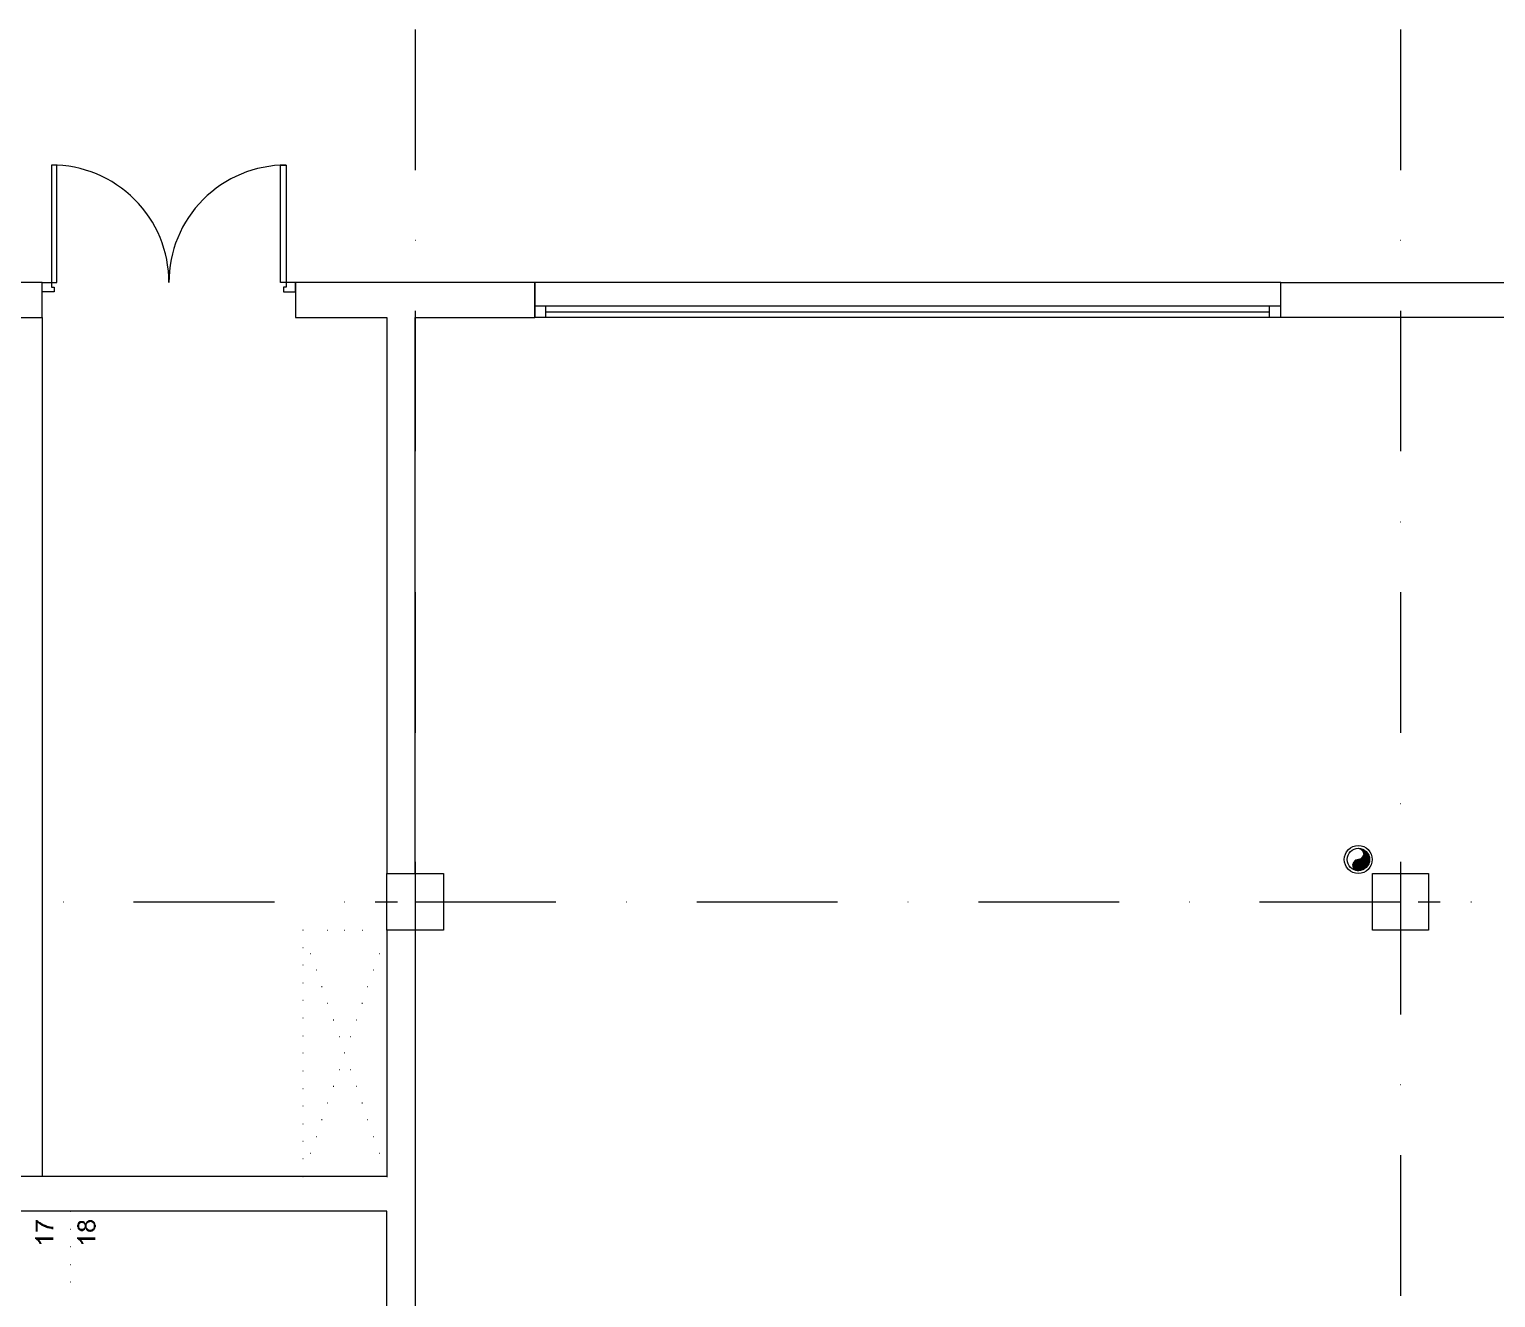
# Model space of a CAD drawing. Header units: millimetres. Extents: x -36361 to 19552, y -12473 to 22835.
# Drawn here: x -7004 to 3574, y 1529 to 10679 of the extents above; entities that cross this region are included whole.
import ezdxf

# ---------------------------------------------------------------- set-up
doc = ezdxf.new("R2010")
doc.units = ezdxf.units.MM
doc.layers.add('PDF3_Geometría', color=15, linetype='Continuous', true_color=0x944a4a)
doc.layers.add('PDF3_Rellenos sólidos', color=3, linetype='Continuous')

msp = doc.modelspace()

# ---------------------------------------------------------------- hatches: boundary and pattern name
at = {"layer": 'PDF3_Geometría', "transparency": 33554559}
for points in [[(-6959, 2089), (-6959, 2005), (-6944, 2005), (-6944, 2068), (-6941, 2065), (-6938, 2065), (-6932, 2059), (-6929, 2059), (-6923, 2053), (-6920, 2053), (-6914, 2047), (-6911, 2047), (-6908, 2044), (-6905, 2044), (-6902, 2041), (-6899, 2041), (-6896, 2038), (-6893, 2038), (-6887, 2035), (-6884, 2035), (-6881, 2032), (-6875, 2032), (-6872, 2029), (-6863, 2029), (-6857, 2026), (-6845, 2026), (-6842, 2023), (-6830, 2023), (-6830, 2041), (-6851, 2041), (-6857, 2044), (-6863, 2044), (-6866, 2047), (-6875, 2047), (-6878, 2050), (-6881, 2050), (-6884, 2053), (-6887, 2053), (-6890, 2056), (-6896, 2056), (-6899, 2059), (-6902, 2059), (-6905, 2062), (-6908, 2062), (-6911, 2065), (-6914, 2065), (-6920, 2071), (-6926, 2074), (-6929, 2074), (-6935, 2080), (-6938, 2080), (-6938, 2083), (-6941, 2086), (-6944, 2086), (-6947, 2089)], [(-6659, 2047), (-6659, 2038), (-6656, 2035), (-6656, 2026), (-6653, 2023), (-6650, 2023), (-6650, 2020), (-6644, 2014), (-6641, 2014), (-6638, 2011), (-6635, 2011), (-6632, 2008), (-6617, 2008), (-6614, 2011), (-6611, 2011), (-6605, 2017), (-6602, 2017), (-6602, 2020), (-6599, 2026), (-6599, 2029), (-6596, 2023), (-6596, 2020), (-6590, 2014), (-6590, 2011), (-6587, 2011), (-6584, 2008), (-6578, 2005), (-6569, 2005), (-6566, 2002), (-6560, 2005), (-6551, 2005), (-6548, 2008), (-6545, 2008), (-6539, 2014), (-6536, 2014), (-6539, 2047), (-6539, 2035), (-6542, 2032), (-6542, 2029), (-6545, 2026), (-6548, 2026), (-6551, 2023), (-6554, 2023), (-6557, 2020), (-6572, 2020), (-6575, 2023), (-6578, 2023), (-6581, 2026), (-6584, 2026), (-6584, 2029), (-6587, 2032), (-6590, 2035), (-6590, 2077), (-6593, 2074), (-6596, 2071), (-6596, 2068), (-6599, 2065), (-6599, 2068), (-6602, 2071), (-6605, 2074), (-6605, 2038), (-6611, 2032), (-6611, 2029), (-6614, 2029), (-6617, 2026), (-6635, 2026), (-6638, 2029), (-6638, 2032), (-6641, 2032), (-6644, 2035), (-6644, 2047), (-6647, 2077), (-6650, 2074), (-6653, 2071), (-6653, 2068), (-6656, 2065), (-6656, 2059), (-6659, 2053), (-6659, 2050)], [(-6647, 2077), (-6644, 2047), (-6644, 2056), (-6632, 2068), (-6620, 2068), (-6617, 2065), (-6614, 2065), (-6608, 2059), (-6608, 2056), (-6605, 2053), (-6605, 2047), (-6605, 2077), (-6608, 2080), (-6611, 2080), (-6614, 2083), (-6638, 2083), (-6641, 2080), (-6644, 2080)], [(-6590, 2077), (-6590, 2047), (-6590, 2056), (-6587, 2059), (-6587, 2062), (-6578, 2071), (-6572, 2071), (-6569, 2074), (-6557, 2074), (-6554, 2071), (-6551, 2071), (-6545, 2065), (-6542, 2065), (-6542, 2062), (-6539, 2059), (-6539, 2047), (-6536, 2014), (-6536, 2017), (-6530, 2023), (-6530, 2026), (-6527, 2029), (-6527, 2035), (-6524, 2038), (-6524, 2053), (-6527, 2056), (-6527, 2062), (-6530, 2068), (-6530, 2071), (-6533, 2074), (-6542, 2083), (-6545, 2083), (-6548, 2086), (-6551, 2086), (-6554, 2089), (-6575, 2089), (-6578, 2086), (-6581, 2086), (-6584, 2083), (-6587, 2083), (-6590, 2080)], [(-6962, 1963), (-6962, 1951), (-6959, 1951), (-6950, 1942), (-6947, 1942), (-6941, 1936), (-6941, 1933), (-6935, 1927), (-6935, 1924), (-6932, 1945), (-6830, 1945), (-6830, 1963)], [(-6935, 1924), (-6929, 1918), (-6929, 1915), (-6914, 1915), (-6914, 1918), (-6917, 1921), (-6917, 1924), (-6920, 1927), (-6920, 1930), (-6923, 1930), (-6923, 1936), (-6929, 1942), (-6929, 1945), (-6932, 1945)], [(-6659, 1963), (-6659, 1951), (-6656, 1951), (-6647, 1942), (-6644, 1942), (-6638, 1936), (-6638, 1933), (-6632, 1927), (-6632, 1924), (-6629, 1945), (-6527, 1945), (-6527, 1963)], [(-6632, 1924), (-6626, 1918), (-6626, 1915), (-6611, 1915), (-6611, 1918), (-6614, 1921), (-6614, 1924), (-6617, 1927), (-6617, 1930), (-6620, 1930), (-6620, 1936), (-6626, 1942), (-6626, 1945), (-6629, 1945)]]:
    msp.add_hatch(color=3, dxfattribs=at).paths.add_polyline_path(points)

# ---------------------------------------------------------------- linework, layer by layer
at = {"layer": 'PDF3_Geometría', "color": 8, "lineweight": 25, "true_color": 0x7f7f7f}
for points in [[(-4220, 10679), (-4220, 9664)], [(2887, 10679), (2887, 9664)], [(-4220, 9157), (-4217, 9157)], [(2887, 9157), (2890, 9157)], [(-4220, 8648), (-4220, 7635)], [(2887, 8648), (2887, 7635)], [(-4220, 7126), (-4217, 7126)], [(2887, 7126), (2890, 7126)], [(-4220, 6619), (-4220, 5604)], [(2887, 6619), (2887, 5604)], [(-4220, 5094), (-4217, 5094)], [(2887, 5094), (2890, 5094)], [(-4220, 4672), (-4220, 4510)], [(2887, 4672), (2887, 4510)], [(-4220, 4588), (-4220, 3572)], [(2887, 4588), (2887, 3572)], [(-6758, 4384), (-6755, 4384)], [(-6252, 4384), (-5236, 4384)], [(-4730, 4384), (-4727, 4384)], [(-4508, 4384), (-4349, 4384)], [(-4220, 4384), (-4217, 4384), (-4220, 4384), (-3205, 4384)], [(-4095, 4384), (-3933, 4384)], [(-2698, 4384), (-2695, 4384)], [(-2189, 4384), (-1173, 4384)], [(-667, 4384), (-664, 4384)], [(-157, 4384), (858, 4384)], [(1365, 4384), (1368, 4384)], [(1871, 4384), (2887, 4384), (2890, 4384), (2887, 4384)], [(2602, 4384), (2761, 4384)], [(3016, 4384), (3174, 4384)], [(3396, 4384), (3399, 4384)], [(-4220, 4258), (-4220, 4097)], [(2887, 4258), (2887, 4097)], [(-5032, 4180), (-5029, 4180)], [(-4856, 4180), (-4853, 4180)], [(-4730, 4180), (-4727, 4180)], [(-4601, 4180), (-4598, 4180)], [(-5032, 4055), (-5029, 4055)], [(-5032, 3929), (-5029, 3929)], [(-4975, 4013), (-4972, 4013)], [(-4481, 4013), (-4478, 4013)], [(-4933, 3893), (-4930, 3893)], [(-4523, 3893), (-4520, 3893)], [(-5032, 3800), (-5029, 3800)], [(-4895, 3773), (-4892, 3773)], [(-4565, 3773), (-4562, 3773)], [(-5032, 3674), (-5029, 3674)], [(-4853, 3653), (-4850, 3653)], [(-4604, 3653), (-4601, 3653)], [(-5032, 3548), (-5029, 3548)], [(-4811, 3533), (-4808, 3533)], [(-4646, 3533), (-4643, 3533)], [(-5032, 3419), (-5029, 3419)], [(-4769, 3413), (-4766, 3413)], [(-4688, 3413), (-4685, 3413)], [(-5032, 3294), (-5029, 3294)], [(-4769, 3174), (-4766, 3174)], [(-4688, 3174), (-4685, 3174)], [(-5032, 3165), (-5029, 3165)], [(-5032, 3039), (-5029, 3039)], [(-4811, 3054), (-4808, 3054)], [(-4646, 3054), (-4643, 3054)], [(-4220, 3066), (-4217, 3066)], [(2887, 3066), (2890, 3066)], [(-5032, 2913), (-5029, 2913)], [(-4853, 2934), (-4850, 2934)], [(-4604, 2934), (-4601, 2934)], [(-5032, 2784), (-5029, 2784)], [(-4895, 2814), (-4892, 2814)], [(-4565, 2814), (-4562, 2814)], [(-5032, 2658), (-5029, 2658)], [(-4933, 2691), (-4930, 2691)], [(-4523, 2691), (-4520, 2691)], [(-4975, 2571), (-4972, 2571)], [(-4481, 2571), (-4478, 2571)], [(-4220, 2556), (-4220, 1541)], [(2887, 2556), (2887, 1541)], [(-5032, 2533), (-5029, 2533)], [(-4424, 2404), (-4421, 2404)], [(-6710, 2152), (-6707, 2152)], [(-6710, 2023), (-6707, 2023)], [(-6710, 1897), (-6707, 1897)], [(-6710, 1768), (-6707, 1768)], [(-6710, 1643), (-6707, 1643)]]:
    msp.add_lwpolyline(points, dxfattribs=at)
at = {"layer": 'PDF3_Geometría', "color": 3, "lineweight": 25}
for points in [[(-6824, 8786), (-6911, 8786), (-6911, 8852), (-6806, 8852), (-6806, 9700), (-6845, 9700), (-6845, 8819), (-6824, 8819)], [(-5170, 8786), (-5083, 8786), (-5083, 8852), (-5191, 8852), (-5191, 9700), (-5152, 9700), (-5152, 8819), (-5170, 8819)]]:
    msp.add_lwpolyline(points, close=True, dxfattribs=at)
msp.add_lwpolyline([(-5152, 9700, 0.414944), (-5997, 8852, 0.41598), (-6845, 9700)], format="xyb", dxfattribs=at)
at = {"layer": 'PDF3_Geometría', "color": 2, "lineweight": 25}
for points in [[(-4424, 4180), (-4424, 2404), (-7672, 2404), (-7672, 8600), (-6911, 8600), (-6911, 8852), (-7873, 8852)], [(-4220, 4588), (-4220, 8600), (-3357, 8600), (-3357, 8852), (-5083, 8852), (-5083, 8600), (-4424, 8600), (-4424, 4588)], [(-3357, 8852), (-3357, 8600)], [(-4220, 4180), (-4220, -2115)], [(-4424, -2115), (-4990, -2115), (-4990, -2013), (-4424, -2013), (-4424, 2152), (-11127, 2152), (-11127, -2115)]]:
    msp.add_lwpolyline(points, dxfattribs=at)
at = {"layer": 'PDF3_Geometría', "color": 3, "lineweight": 25}
for points in [[(2024, 8852), (-3357, 8852)], [(2024, 8681), (-3357, 8681)], [(-3277, 8600), (-3277, 8681)], [(1943, 8600), (1943, 8681)], [(2024, 8600), (-3357, 8600)], [(1943, 8639), (-3277, 8639)], [(2584, 4771), (2602, 4765), (2617, 4750), (2623, 4729), (2617, 4711), (2602, 4696), (2584, 4690), (2563, 4684), (2548, 4669), (2542, 4648), (2548, 4627), (2563, 4612), (2584, 4609)]]:
    msp.add_lwpolyline(points, dxfattribs=at)
at = {"layer": 'PDF3_Geometría', "color": 2, "lineweight": 25}
msp.add_lwpolyline([(3750, 8852), (3750, 8600), (2024, 8600), (2024, 8852)], close=True, dxfattribs=at)
at = {"layer": 'PDF3_Geometría', "color": 120, "lineweight": 25, "true_color": 0x00ffbf}
msp.add_lwpolyline([(-6911, 8600), (-6911, 2404)], dxfattribs=at)
at = {"layer": 'PDF3_Geometría', "color": 7, "lineweight": 25}
for points in [[(-4424, 4180), (-4424, 4588), (-4017, 4588), (-4017, 4180)], [(2686, 4180), (2686, 4588), (3090, 4588), (3090, 4180)]]:
    msp.add_lwpolyline(points, close=True, dxfattribs=at)
at = {"layer": 'PDF3_Geometría', "color": 8, "lineweight": 25, "true_color": 0x7f7f7f}
for points in [[(-5029, 4180), (-5032, 4180)], [(-4421, 4180), (-4424, 4180)], [(-4727, 3294), (-4730, 3294)], [(-5029, 2404), (-5032, 2404)]]:
    msp.add_lwpolyline(points, close=True, dxfattribs=at)
at = {"layer": 'PDF3_Geometría', "color": 3, "lineweight": 25}
for centre, radius in [((2583, 4690), 101), ((2584, 4690), 80.7)]:
    msp.add_circle(centre, radius, dxfattribs=at)
at = {"layer": 'PDF3_Rellenos sólidos', "lineweight": 25, "transparency": 33554559}
for points in [[(2584, 4771), (2611, 4765), (2602, 4765)], [(2614, 4765), (2605, 4765), (2617, 4750)], [(2614, 4765), (2635, 4750), (2617, 4750)], [(2659, 4657), (2653, 4648), (2542, 4648)], [(2659, 4657), (2545, 4657), (2542, 4648)], [(2659, 4669), (2659, 4657), (2545, 4657)], [(2659, 4669), (2548, 4669), (2545, 4657)], [(2662, 4684), (2659, 4669), (2548, 4669)], [(2662, 4684), (2563, 4684), (2548, 4669)], [(2665, 4690), (2662, 4684), (2563, 4684)], [(2665, 4690), (2584, 4690), (2563, 4684)], [(2662, 4696), (2665, 4690), (2584, 4690)], [(2662, 4696), (2602, 4696), (2584, 4690)], [(2659, 4711), (2662, 4696), (2602, 4696)], [(2659, 4711), (2617, 4711), (2602, 4696)], [(2635, 4750), (2617, 4750), (2620, 4747)], [(2659, 4720), (2659, 4711), (2617, 4711)], [(2659, 4720), (2620, 4720), (2617, 4711)], [(2635, 4750), (2641, 4747), (2620, 4747)], [(2641, 4747), (2620, 4747), (2623, 4729)], [(2653, 4729), (2659, 4720), (2620, 4720)], [(2653, 4729), (2623, 4729), (2620, 4720)], [(2641, 4747), (2653, 4729), (2623, 4729)], [(2653, 4648), (2542, 4648), (2548, 4633)], [(2653, 4648), (2641, 4633), (2548, 4633)], [(2641, 4633), (2635, 4627), (2548, 4627)], [(2641, 4633), (2548, 4633), (2548, 4627)], [(2635, 4627), (2548, 4627), (2563, 4615)], [(2635, 4627), (2614, 4615), (2563, 4615)], [(2614, 4615), (2611, 4612), (2563, 4612)], [(2614, 4615), (2563, 4615), (2563, 4612)], [(2611, 4612), (2563, 4612), (2584, 4609)]]:
    msp.add_solid(points, dxfattribs=at)

doc.saveas('drawing.dxf')
